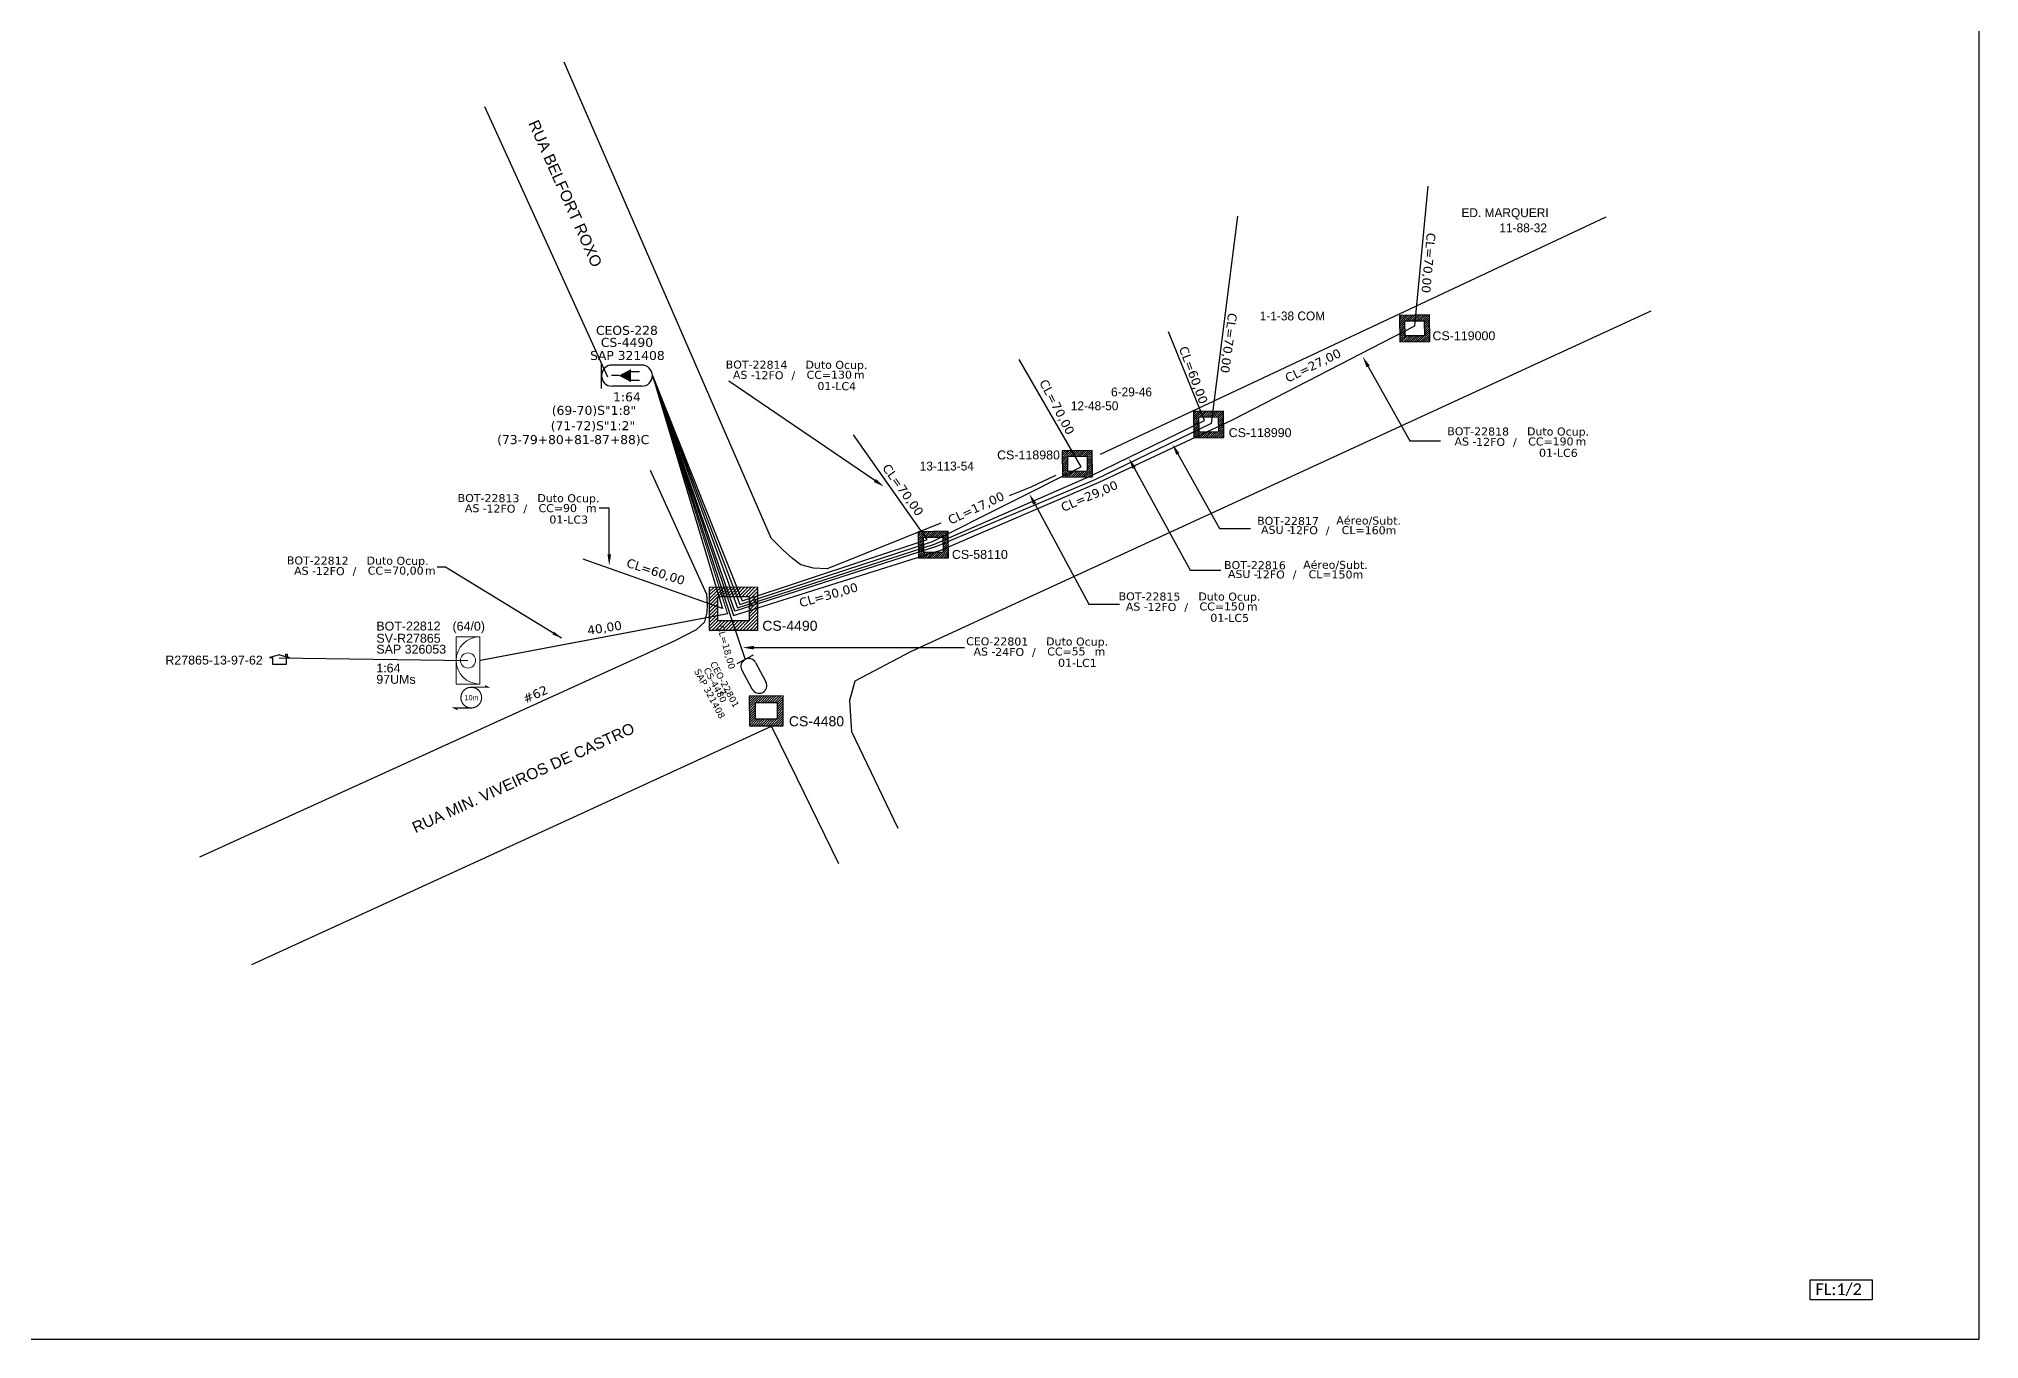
# Model space of a CAD drawing. Header units: metres. Extents: x -1286 to 434, y -500 to 94.
# Drawn here: x -941.9 to -445.1, y -499.8 to -166.9 of the extents above; entities that cross this region are included whole.
import ezdxf
from ezdxf import colors
from ezdxf.entities.mleader import LeaderData, LeaderLine
from ezdxf.enums import TextEntityAlignment as Align
from ezdxf.math import Vec2, Vec3

# ---------------------------------------------------------------- set-up
doc = ezdxf.new("R2010")
doc.units = ezdxf.units.M
for name, color, linetype in [('10.1-Caixas Subterrâneas', 5, 'Continuous'), ('20.4-CEOS', 1, 'Continuous'), ('20.5-CEO', 1, 'Continuous'), ('CAP_A_INSTALAR', 1, 'Continuous'), ('CELULAS_GPON', 7, 'Continuous'), ('Folga', 1, 'Continuous'), ('INDICAÇÃO', 7, 'Continuous'), ('label_cabos', 7, 'Continuous'), ('Legenda', 1, 'Continuous'), ('LOGRADOURO', 5, 'Continuous'), ('MUB', 252, 'Continuous'), ('surveys', 7, 'Continuous'), ('surveys legendas', 7, 'Continuous')]:
    doc.layers.add(name, color=color, linetype=linetype)
doc.layers.add("20.0-LEGENDA DOS CDO'S", color=1, linetype='Continuous', lineweight=0)
doc.layers.add('20.1-CDO_INTERIOR', color=1, linetype='Continuous', lineweight=0)
doc.layers.add('DROP DE CLIENTE', color=140, linetype='Continuous', plot=False)
doc.layers.add('EXTRA', color=50, linetype='Continuous', plot=False)
doc.styles.add('ARIAL', font='arial.ttf')
doc.styles.add('siredit', font='verdana.ttf')
doc.styles.add('WMF-Calibri0', font='calibri.ttf')
doc.linetypes.add('FENCELINE1', pattern='A,0.25,-0.1,[133,ltypeshp.shx,S=0.1,R=0,X=-0.1,Y=0],-0.1,1', length=1.45)
doc.dimstyles.new('ISO-25', dxfattribs={"dimtxt": 2.5, "dimasz": 2.5, "dimexe": 1.25, "dimexo": 0.625, "dimtad": 1, "dimtxsty": 'Standard', "dimcen": 2.5, "dimadec": 0, "dimazin": 0, "dimtfac": 1, "dimtmove": 0, "dimatfit": 3, "dimfxl": 0, "dimarcsym": 0})

# ---------------------------------------------------------------- blocks, each defined once
blk = doc.blocks.new('*X70')
at = {"color": 0, "linetype": 'Continuous'}
for p, q in [((-1.25, 0.34099), (-0.49099, 1.1)), ((-1.25, 0.517767), (-0.667767, 1.1)), ((-1.25, 0.694544), (-0.844544, 1.1)), ((-1.25, 0.87132), (-1.02132, 1.1)), ((-1.25, 1.048097), (-1.198097, 1.1)), ((-0.789214, 0.625), (-0.314214, 1.1)), ((-0.612437, 0.625), (-0.137437, 1.1)), ((-0.43566, 0.625), (0.03934, 1.1)), ((-0.258883, 0.625), (0.216117, 1.1)), ((-0.082107, 0.625), (0.392893, 1.1)), ((0.09467, 0.625), (0.56967, 1.1)), ((0.271447, 0.625), (0.746447, 1.1)), ((0.448223, 0.625), (0.923223, 1.1)), ((0.625, 0.625), (1.1, 1.1)), ((0.801777, 0.625), (1.25, 1.073223)), ((-1.25, 0.164214), (-0.8035, 0.610714)), ((-1.25, -0.012563), (-0.8035, 0.433937)), ((-1.25, -0.18934), (-0.8035, 0.25716)), ((-1.25, -0.366117), (-0.8035, 0.080383)), ((0.8035, 0.449947), (1.25, 0.896447)), ((0.8035, 0.27317), (1.25, 0.71967)), ((0.8035, 0.096393), (1.25, 0.542893)), ((0.8035, -0.080383), (1.25, 0.366117)), ((0.8035, -0.25716), (1.25, 0.18934)), ((0.8035, -0.433937), (1.25, 0.012563)), ((-1.25, -0.542893), (-0.8035, -0.096393)), ((-1.25, -0.71967), (-0.8035, -0.27317)), ((-1.25, -0.896447), (-0.8035, -0.449947)), ((-1.25, -1.073223), (-0.801777, -0.625)), ((-1.1, -1.1), (-0.625, -0.625)), ((-0.923223, -1.1), (-0.448223, -0.625)), ((-0.746447, -1.1), (-0.271447, -0.625)), ((-0.56967, -1.1), (-0.09467, -0.625)), ((-0.392893, -1.1), (0.082107, -0.625)), ((-0.216117, -1.1), (0.258883, -0.625)), ((-0.03934, -1.1), (0.43566, -0.625)), ((0.137437, -1.1), (0.612437, -0.625)), ((0.314214, -1.1), (0.789214, -0.625)), ((0.49099, -1.1), (1.25, -0.34099)), ((0.667767, -1.1), (1.25, -0.517767)), ((0.8035, -0.610714), (1.25, -0.164214)), ((0.844544, -1.1), (1.25, -0.694544)), ((1.02132, -1.1), (1.25, -0.87132)), ((1.198097, -1.1), (1.25, -1.048097))]:
    blk.add_line(p, q, dxfattribs=at)
blk = doc.blocks.new('MANHOLE_MQ')
at = {"color": 0, "linetype": 'Continuous'}
for p, q in [((0.00000623, 0.00000569), (-0.00000627, 0.00000569)), ((-0.00000627, 0.00000569), (-0.00000627, -0.00000531)), ((0.00000623, -0.00000531), (0.00000623, 0.00000569)), ((-0.00000404, 0.00000331), (0.00000399, 0.00000331)), ((-0.00000404, -0.00000294), (-0.00000404, 0.00000331)), ((0.00000399, 0.00000331), (0.00000399, -0.00000294)), ((0.00000399, -0.00000294), (-0.00000404, -0.00000294)), ((0.00000399, -0.00000294), (0.00000399, -0.00000294)), ((-0.00000627, -0.00000531), (0.00000623, -0.00000531))]:
    blk.add_line(p, q, dxfattribs=at)
at = {"color": 0, "linetype": 'Continuous', "xscale": 5e-06, "yscale": 5e-06, "zscale": 1e-05}
blk.add_blockref('*X70', (-0.00000002, 0.00000019), dxfattribs=at)
blk = doc.blocks.new('Inst CB DT OCUP CFOA-SM-AS-80-TS-24')
at = {"layer": 'label_cabos', "color": 0, "style": 'siredit'}
for tag, flags, p in [('ID_ATIVIDADE', 3, (1.31, 2.67)), ('FATOR', 1, (11.56, 2.55))]:
    blk.add_attdef(tag, text='', height=1, rotation=359.69, dxfattribs=dict(at, flags=flags)).set_placement(p, align=Align.MIDDLE_CENTER)
for tag, p in [('TIPO_CABO', (1.76, 0)), ('DESTINO_CABO', (3.13, 1.26)), ('CABO', (4.69, -0.05)), ('/', (7.71, -0.05)), ('LANCE', (10.91, 0)), ('TIPO_CABO', (13.11, 1.24)), ('UND', (15.96, 0)), ('FID', (13.15, -1.41))]:
    blk.add_attdef(tag, text='', height=1, rotation=359.69, dxfattribs=at).set_placement(p, align=Align.MIDDLE_CENTER)
blk.add_attdef('QTDE', (12.43, -0.47), '', height=1, rotation=359.69, dxfattribs=at)
blk = doc.blocks.new('LEGENDA DOS CABOS')
at = {"layer": 'EXTRA', "color": 0, "style": 'siredit'}
for tag, p in [('ID', (4.6, 0.97)), ('XX', (9.03, 0.97))]:
    blk.add_attdef(tag, text='', height=0.48, rotation=359.69, dxfattribs=at).set_placement(p, align=Align.MIDDLE_CENTER)
at = {"layer": 'Legenda', "color": 0, "style": 'siredit'}
for tag, p in [('TIPO_CABO', (1.31, 0)), ('CABO', (4.69, -0.05)), ('/', (6.81, -0.05)), ('METROS', (10.03, -0.05))]:
    blk.add_attdef(tag, text='', height=0.8, rotation=359.69, dxfattribs=at).set_placement(p, align=Align.MIDDLE_CENTER)
blk = doc.blocks.new('*U80')
at = {"layer": '20.4-CEOS', "color": 7, "style": 'siredit'}
blk.add_attdef('FIBRAS_SPLITTER', (0, 0), '', height=1.01, dxfattribs=at)
for tag, p, flags in [('ID_ATIVIDADE', (0, -1.48), 3), ('FATOR', (0, -2.79), 1), ('QTDE', (0, -4.11), 1), ('FID', (0, -5.42), 1)]:
    blk.add_attdef(tag, p, '', height=1.01, dxfattribs=dict(at, flags=flags))
blk = doc.blocks.new('A$C07E14978')
at = {"layer": 'Folga', "color": 0, "const_width": 0.146}
blk.add_lwpolyline([(2.23, 2.92, 1.000012), (2.23, 0.28, 0.999978)], format="xyb", close=True, dxfattribs=at)
at = {"layer": 'Folga', "color": 0, "const_width": 0.137}
for points in [[(2.23, 2.92), (4.42, 2.92), (3.98, 3.13)], [(2.23, 0.28), (0.03, 0.28), (0.47, 0.06)]]:
    blk.add_lwpolyline(points, dxfattribs=at)
at = {"layer": 'Folga', "color": 0}
blk.add_text('10m', height=0.659, dxfattribs=at).set_placement((1.38, 1.27))

msp = doc.modelspace()

# ---------------------------------------------------------------- linework, layer by layer
msp.add_lwpolyline([(-1286.07, -499.81), (-445.07, -499.81), (-445.07, 94.19), (-1286.07, 94.19)], close=True)
at = {"color": 7}
msp.add_lwpolyline([(-488.37, -484.64), (-472.44, -484.64), (-472.44, -489.7), (-488.37, -489.7)], close=True, dxfattribs=at)
at = {"layer": '20.1-CDO_INTERIOR', "color": 1, "lineweight": 18}
msp.add_lwpolyline([(-835.04, -332.11), (-835.04, -320.02), (-828.99, -320.01), (-828.99, -332.11)], close=True, dxfattribs=at)
msp.add_circle((-832.01, -326.06), 1.94, dxfattribs=at)
msp.add_arc((-828.99, -326.06), 6.05, 90.0276, 270.0276, dxfattribs=at)
at = {"layer": '20.4-CEOS', "color": 5}
for p, q in [((-795.11, -250.42), (-787.5, -250.42)), ((-787.5, -255.85), (-795.11, -255.85))]:
    msp.add_line(p, q, dxfattribs=at)
for points in [[(-797.83, -256.41), (-797.83, -249.86)], [(-793.41, -253.14), (-795.24, -253.14)], [(-790.41, -252.06), (-788.09, -252.06)], [(-790.41, -254.32), (-788.09, -254.32)]]:
    msp.add_lwpolyline(points, dxfattribs=at)
msp.add_lwpolyline([(-793.41, -253.14, 0, 3.35, 0), (-790.27, -253.14, 3.35, 3.35, 0)], format="xyseb", dxfattribs=at)
for centre, start, end in [((-795.11, -253.14), 90, 270), ((-787.5, -253.14), 270, 90)]:
    msp.add_arc(centre, 2.71, start, end, dxfattribs=at)
at = {"layer": '20.5-CEO', "color": 7}
for p, q in [((-758.37, -326.61), (-755.73, -331.54)), ((-759.25, -333.42), (-761.88, -328.49))]:
    msp.add_line(p, q, dxfattribs=at)
msp.add_lwpolyline([(-758.95, -324.66), (-763.18, -326.93)], dxfattribs=at)
for centre, start, end in [((-760.13, -327.55), 28.1503, 208.1503), ((-757.49, -332.48), 208.1503, 28.1503)]:
    msp.add_arc(centre, 1.99, start, end, dxfattribs=at)
at = {"layer": 'CAP_A_INSTALAR', "color": 7, "linetype": 'FENCELINE1', "ltscale": 6, "elevation": 0.28}
for points in [[(-784.79, -253.14), (-764.05, -314.53), (-710.9, -297.83), (-670.44, -280.42), (-636.22, -264.46), (-589.61, -240.37), (-586.18, -204.65)], [(-634.96, -212.33), (-641.68, -265.44), (-671.47, -279.86), (-712.02, -296.92), (-763.72, -313.48), (-784.79, -253.14)], [(-784.79, -253.14), (-762.98, -312.61), (-712.59, -296.26), (-672.56, -278.83), (-643.41, -264.6), (-652.62, -241.9)], [(-784.79, -253.14), (-766.84, -312.78), (-802.53, -300.13)], [(-784.79, -253.14), (-762.41, -311.7), (-713.08, -295.58), (-674.97, -276.53), (-690.9, -249)], [(-784.79, -253.14), (-761.8, -310.81), (-714.41, -295.12), (-733.33, -268.29)]]:
    msp.add_lwpolyline(points, dxfattribs=at)
at = {"layer": 'CAP_A_INSTALAR', "linetype": 'FENCELINE1', "ltscale": 8, "const_width": 0.285, "elevation": 0.28}
msp.add_lwpolyline([(-784.79, -253.14), (-765.55, -314.08), (-828.99, -326.06)], dxfattribs=at)
at = {"layer": 'CAP_A_INSTALAR', "color": 7, "linetype": 'FENCELINE1', "ltscale": 2, "elevation": 0.28}
msp.add_lwpolyline([(-784.79, -253.14), (-764.68, -314.96), (-761.04, -325.84)], dxfattribs=at)
at = {"layer": 'DROP DE CLIENTE'}
msp.add_lwpolyline([(-880.34, -325.36), (-832.01, -326.06)], dxfattribs=at)
at = {"layer": 'INDICAÇÃO', "color": 0, "linetype": 'ByBlock', "lineweight": -2}
msp.add_lwpolyline([(-727.83, -279.98), (-765.19, -254.6)], dxfattribs=at)
at = {"layer": 'INDICAÇÃO', "color": 0}
msp.add_solid([(-727.57, -279.59), (-725.48, -281.58), (-728.1, -280.37)], dxfattribs=at)
at = {"layer": 'MUB', "color": 4}
for points in [[(-710.9, -290.93), (-740.01, -302.64), (-743.58, -302.47), (-746.78, -301.57), (-748.9, -299.97), (-751.37, -297.76), (-754.36, -294.75), (-807.4, -172.86)], [(-814.98, -212.23), (-827.67, -184.33)], [(-796.18, -253.53), (-814.98, -212.23)], [(-540.64, -212.61), (-670.18, -273.32)], [(-529.16, -236.66), (-718.72, -323.81), (-732.92, -331.39), (-734.3, -336.34), (-733.79, -344.28), (-721.95, -368.96)], [(-900.69, -376.29), (-778.93, -320.92), (-773.51, -318.15), (-771.38, -316.21), (-770.8, -313.81), (-770.7, -311.72), (-770.84, -309.19), (-785.3, -277.42)], [(-806.1, -366.66), (-754.31, -342.92)], [(-737.02, -378.11), (-747.76, -356.25), (-754.31, -342.92)], [(-887.38, -403.91), (-806.1, -366.66)]]:
    msp.add_lwpolyline(points, dxfattribs=at)
at = {"layer": 'MUB'}
for points in [[(-687.9, -281.68), (-693.45, -283.91)], [(-681.6, -278.68), (-687.9, -281.68)]]:
    msp.add_lwpolyline(points, dxfattribs=at)
at = {"layer": 'surveys'}
for p, q in [((-880.3, -324.58), (-882.81, -325.31)), ((-882.81, -325.31), (-882.03, -325.31)), ((-882.02, -327.11), (-882.02, -325.32)), ((-878.58, -327.11), (-882.02, -327.11)), ((-880.3, -324.58), (-877.79, -325.31)), ((-878.61, -324.47), (-878.35, -324.47)), ((-878.61, -325.06), (-878.61, -324.47)), ((-877.79, -325.31), (-878.58, -325.31)), ((-878.58, -325.31), (-878.58, -327.11)), ((-878.35, -324.47), (-878.35, -325.13))]:
    msp.add_line(p, q, dxfattribs=at)

# ---------------------------------------------------------------- block references
at = {"layer": '10.1-Caixas Subterrâneas', "color": 30}
for p, xscale, yscale, zscale, rotation in [((-589.63, -240.93), 615163.0301623186, 615163.0301623186, 615163.0301623186, 180.755982465794), ((-642.37, -265.54), 615163.0301623186, 615163.0301623186, 615163.0301623186, 180.755982465794), ((-675.97, -275.59), 615163.0301623186, 615163.0301623186, 615163.0301623186, 180.755982465794), ((-712.86, -296.31), 615163.0301623186, 615163.0301623186, 615163.0301623186, 180.755982465794), ((-764.03, -312.63, -0.13), 996564.1088629563, 996564.1088629563, 996564.1088629563, 180.0191175169924), ((-755.66, -338.83), 692058.4089326087, 692058.4089326087, 692058.4089326087, 180.0191175169924)]:
    msp.add_blockref('MANHOLE_MQ', p, dxfattribs=dict(at, xscale=xscale, yscale=yscale, zscale=zscale, rotation=rotation))
at = {"layer": '20.4-CEOS', "color": 5, "lineweight": 0}
ref = msp.add_blockref('*U80', (-810.83, -267.11), dxfattribs=dict(at, xscale=2.2770615225888, yscale=2.2770615225888, zscale=2.2770615225888))
ref.add_attrib('FIBRAS_SPLITTER', '(71-72)S"1:2"', (-810.83, -267.11), dxfattribs={"color": 5, "height": 2.2991, "style": 'siredit'})
at = {"layer": 'Folga', "xscale": 2.006958307478562, "yscale": 2.006958307478562, "zscale": 2.006958307478562}
msp.add_blockref('A$C07E14978', (-835.65, -338.78), dxfattribs=at)
at = {"layer": 'label_cabos', "color": 0, "lineweight": 0}
ref = msp.add_blockref('Inst CB DT OCUP CFOA-SM-AS-80-TS-24', (-764.53, -252.93), dxfattribs=dict(at, xscale=2.049355370329919, yscale=2.049355370329919, zscale=2.049355370329919))
ref.add_attrib('DESTINO_CABO', 'BOT-22814', dxfattribs={"color": 0, "height": 2.049, "rotation": 359.69, "style": 'siredit'}).set_placement((-758.11, -250.34), align=Align.MIDDLE_CENTER)
ref.add_attrib('CABO', '12FO', dxfattribs={"color": 0, "height": 2.049, "rotation": 359.69, "style": 'siredit'}).set_placement((-754.93, -253.04), align=Align.MIDDLE_CENTER)
ref.add_attrib('TIPO_CABO', 'Duto Ocup.', dxfattribs={"color": 0, "height": 2.049, "rotation": 359.69, "style": 'siredit'}).set_placement((-737.67, -250.38), align=Align.MIDDLE_CENTER)
ref.add_attrib('/', '/', dxfattribs={"color": 0, "height": 2.05, "rotation": 359.69, "style": 'siredit'}).set_placement((-748.72, -253.04), align=Align.MIDDLE_CENTER)
ref.add_attrib('TIPO_CABO', 'AS - ', dxfattribs={"color": 0, "height": 2.049, "rotation": 359.69, "style": 'siredit'}).set_placement((-760.92, -252.94), align=Align.MIDDLE_CENTER)
ref.add_attrib('FID', '01-LC4', dxfattribs={"color": 0, "height": 2.049, "rotation": 359.69, "style": 'siredit'}).set_placement((-737.59, -255.83), align=Align.MIDDLE_CENTER)
ref.add_attrib('LANCE', 'CC=', dxfattribs={"color": 0, "height": 2.049, "rotation": 359.69, "style": 'siredit'}).set_placement((-742.17, -252.93), align=Align.MIDDLE_CENTER)
ref.add_attrib('QTDE', '130', (-739.06, -253.9), dxfattribs={"color": 0, "height": 2.049, "rotation": 359.69, "style": 'siredit'})
ref.add_attrib('UND', 'm', dxfattribs={"color": 0, "height": 2.05, "rotation": 359.69, "style": 'siredit'}).set_placement((-731.81, -252.93), align=Align.MIDDLE_CENTER)
ref = msp.add_blockref('Inst CB DT OCUP CFOA-SM-AS-80-TS-24', (-579.77, -270), dxfattribs=dict(at, xscale=2.049355370329919, yscale=2.049355370329919, zscale=2.049355370329919))
ref.add_attrib('DESTINO_CABO', 'BOT-22818', dxfattribs={"color": 0, "height": 2.049, "rotation": 359.69, "style": 'siredit'}).set_placement((-573.35, -267.42), align=Align.MIDDLE_CENTER)
ref.add_attrib('CABO', '12FO', dxfattribs={"color": 0, "height": 2.049, "rotation": 359.69, "style": 'siredit'}).set_placement((-570.17, -270.11), align=Align.MIDDLE_CENTER)
ref.add_attrib('TIPO_CABO', 'Duto Ocup.', dxfattribs={"color": 0, "height": 2.049, "rotation": 359.69, "style": 'siredit'}).set_placement((-552.9, -267.45), align=Align.MIDDLE_CENTER)
ref.add_attrib('/', '/', dxfattribs={"color": 0, "height": 2.05, "rotation": 359.69, "style": 'siredit'}).set_placement((-563.96, -270.11), align=Align.MIDDLE_CENTER)
ref.add_attrib('TIPO_CABO', 'AS - ', dxfattribs={"color": 0, "height": 2.049, "rotation": 359.69, "style": 'siredit'}).set_placement((-576.16, -270.01), align=Align.MIDDLE_CENTER)
ref.add_attrib('FID', '01-LC6', dxfattribs={"color": 0, "height": 2.049, "rotation": 359.69, "style": 'siredit'}).set_placement((-552.82, -272.9), align=Align.MIDDLE_CENTER)
ref.add_attrib('LANCE', 'CC=', dxfattribs={"color": 0, "height": 2.049, "rotation": 359.69, "style": 'siredit'}).set_placement((-557.41, -270), align=Align.MIDDLE_CENTER)
ref.add_attrib('QTDE', '190', (-554.3, -270.98), dxfattribs={"color": 0, "height": 2.049, "rotation": 359.69, "style": 'siredit'})
ref.add_attrib('UND', 'm', dxfattribs={"color": 0, "height": 2.05, "rotation": 359.69, "style": 'siredit'}).set_placement((-547.05, -270), align=Align.MIDDLE_CENTER)
ref = msp.add_blockref('Inst CB DT OCUP CFOA-SM-AS-80-TS-24', (-833.16, -287.08), dxfattribs=dict(at, xscale=2.049355370329919, yscale=2.049355370329919, zscale=2.049355370329919))
ref.add_attrib('DESTINO_CABO', 'BOT-22813', dxfattribs={"color": 0, "height": 2.049, "rotation": 359.69, "style": 'siredit'}).set_placement((-826.75, -284.5), align=Align.MIDDLE_CENTER)
ref.add_attrib('CABO', '12FO', dxfattribs={"color": 0, "height": 2.049, "rotation": 359.69, "style": 'siredit'}).set_placement((-823.56, -287.19), align=Align.MIDDLE_CENTER)
ref.add_attrib('TIPO_CABO', 'Duto Ocup.', dxfattribs={"color": 0, "height": 2.049, "rotation": 359.69, "style": 'siredit'}).set_placement((-806.3, -284.53), align=Align.MIDDLE_CENTER)
ref.add_attrib('/', '/', dxfattribs={"color": 0, "height": 2.05, "rotation": 359.69, "style": 'siredit'}).set_placement((-817.35, -287.19), align=Align.MIDDLE_CENTER)
ref.add_attrib('TIPO_CABO', 'AS - ', dxfattribs={"color": 0, "height": 2.049, "rotation": 359.69, "style": 'siredit'}).set_placement((-829.55, -287.09), align=Align.MIDDLE_CENTER)
ref.add_attrib('FID', '01-LC3', dxfattribs={"color": 0, "height": 2.049, "rotation": 359.69, "style": 'siredit'}).set_placement((-806.22, -289.98), align=Align.MIDDLE_CENTER)
ref.add_attrib('LANCE', 'CC=', dxfattribs={"color": 0, "height": 2.049, "rotation": 359.69, "style": 'siredit'}).set_placement((-810.81, -287.08), align=Align.MIDDLE_CENTER)
ref.add_attrib('QTDE', '90', (-807.69, -288.06), dxfattribs={"color": 0, "height": 2.049, "rotation": 359.69, "style": 'siredit'})
ref.add_attrib('UND', 'm', dxfattribs={"color": 0, "height": 2.05, "rotation": 359.69, "style": 'siredit'}).set_placement((-800.45, -287.08), align=Align.MIDDLE_CENTER)
ref = msp.add_blockref('LEGENDA DOS CABOS', (-630.72, -293.68), dxfattribs=dict(at, xscale=2.04935537032992, yscale=2.04935537032992, zscale=2.04935537032992))
ref.add_attrib('ID', 'BOT-22817', dxfattribs={"color": 0, "height": 2.049, "rotation": 359.69, "style": 'siredit'}).set_placement((-622.04, -290.34), align=Align.MIDDLE_CENTER)
ref.add_attrib('CABO', '12FO', dxfattribs={"color": 0, "height": 2.049, "rotation": 359.69, "style": 'siredit'}).set_placement((-618.09, -292.71), align=Align.MIDDLE_CENTER)
ref.add_attrib('METROS', 'CL=160m', dxfattribs={"color": 0, "height": 2.049, "rotation": 359.69, "style": 'siredit'}).set_placement((-601.3, -292.71), align=Align.MIDDLE_CENTER)
ref.add_attrib('XX', 'Aéreo/Subt.', dxfattribs={"color": 0, "height": 2.0494, "rotation": 359.69, "style": 'siredit'}).set_placement((-601.4, -290.25), align=Align.MIDDLE_CENTER)
ref.add_attrib('/', '/', dxfattribs={"color": 0, "height": 2.05, "rotation": 359.69, "style": 'siredit'}).set_placement((-611.89, -292.71), align=Align.MIDDLE_CENTER)
ref.add_attrib('TIPO_CABO', 'ASU -', dxfattribs={"color": 0, "height": 2.049, "rotation": 359.69, "style": 'siredit'}).set_placement((-625.11, -292.61), align=Align.MIDDLE_CENTER)
ref = msp.add_blockref('LEGENDA DOS CABOS', (-639.21, -305), dxfattribs=dict(at, xscale=2.04935537032992, yscale=2.04935537032992, zscale=2.04935537032992))
ref.add_attrib('ID', 'BOT-22816', dxfattribs={"color": 0, "height": 2.049, "rotation": 359.69, "style": 'siredit'}).set_placement((-630.52, -301.66), align=Align.MIDDLE_CENTER)
ref.add_attrib('CABO', '12FO', dxfattribs={"color": 0, "height": 2.049, "rotation": 359.69, "style": 'siredit'}).set_placement((-626.58, -304.03), align=Align.MIDDLE_CENTER)
ref.add_attrib('METROS', 'CL=150m', dxfattribs={"color": 0, "height": 2.049, "rotation": 359.69, "style": 'siredit'}).set_placement((-609.78, -304.03), align=Align.MIDDLE_CENTER)
ref.add_attrib('XX', 'Aéreo/Subt.', dxfattribs={"color": 0, "height": 2.0494, "rotation": 359.69, "style": 'siredit'}).set_placement((-609.89, -301.57), align=Align.MIDDLE_CENTER)
ref.add_attrib('/', '/', dxfattribs={"color": 0, "height": 2.05, "rotation": 359.69, "style": 'siredit'}).set_placement((-620.37, -304.03), align=Align.MIDDLE_CENTER)
ref.add_attrib('TIPO_CABO', 'ASU -', dxfattribs={"color": 0, "height": 2.049, "rotation": 359.69, "style": 'siredit'}).set_placement((-633.59, -303.93), align=Align.MIDDLE_CENTER)
ref = msp.add_blockref('Inst CB DT OCUP CFOA-SM-AS-80-TS-24', (-663.92, -312.26), dxfattribs=dict(at, xscale=2.049355370329919, yscale=2.049355370329919, zscale=2.049355370329919))
ref.add_attrib('DESTINO_CABO', 'BOT-22815', dxfattribs={"color": 0, "height": 2.049, "rotation": 359.69, "style": 'siredit'}).set_placement((-657.51, -309.67), align=Align.MIDDLE_CENTER)
ref.add_attrib('CABO', '12FO', dxfattribs={"color": 0, "height": 2.049, "rotation": 359.69, "style": 'siredit'}).set_placement((-654.32, -312.36), align=Align.MIDDLE_CENTER)
ref.add_attrib('TIPO_CABO', 'Duto Ocup.', dxfattribs={"color": 0, "height": 2.049, "rotation": 359.69, "style": 'siredit'}).set_placement((-637.06, -309.71), align=Align.MIDDLE_CENTER)
ref.add_attrib('/', '/', dxfattribs={"color": 0, "height": 2.05, "rotation": 359.69, "style": 'siredit'}).set_placement((-648.12, -312.36), align=Align.MIDDLE_CENTER)
ref.add_attrib('TIPO_CABO', 'AS - ', dxfattribs={"color": 0, "height": 2.049, "rotation": 359.69, "style": 'siredit'}).set_placement((-660.31, -312.27), align=Align.MIDDLE_CENTER)
ref.add_attrib('FID', '01-LC5', dxfattribs={"color": 0, "height": 2.049, "rotation": 359.69, "style": 'siredit'}).set_placement((-636.98, -315.15), align=Align.MIDDLE_CENTER)
ref.add_attrib('LANCE', 'CC=', dxfattribs={"color": 0, "height": 2.049, "rotation": 359.69, "style": 'siredit'}).set_placement((-641.57, -312.25), align=Align.MIDDLE_CENTER)
ref.add_attrib('QTDE', '150', (-638.45, -313.23), dxfattribs={"color": 0, "height": 2.049, "rotation": 359.69, "style": 'siredit'})
ref.add_attrib('UND', 'm', dxfattribs={"color": 0, "height": 2.05, "rotation": 359.69, "style": 'siredit'}).set_placement((-631.21, -312.25), align=Align.MIDDLE_CENTER)
ref = msp.add_blockref('Inst CB DT OCUP CFOA-SM-AS-80-TS-24', (-702.92, -323.77), dxfattribs=dict(at, xscale=2.049355370329919, yscale=2.049355370329919, zscale=2.049355370329919))
ref.add_attrib('DESTINO_CABO', 'CEO-22801', dxfattribs={"color": 0, "height": 2.049, "rotation": 359.69, "style": 'siredit'}).set_placement((-696.5, -321.18), align=Align.MIDDLE_CENTER)
ref.add_attrib('CABO', '24FO', dxfattribs={"color": 0, "height": 2.049, "rotation": 359.69, "style": 'siredit'}).set_placement((-693.31, -323.88), align=Align.MIDDLE_CENTER)
ref.add_attrib('TIPO_CABO', 'Duto Ocup.', dxfattribs={"color": 0, "height": 2.049, "rotation": 359.69, "style": 'siredit'}).set_placement((-676.05, -321.22), align=Align.MIDDLE_CENTER)
ref.add_attrib('/', '/', dxfattribs={"color": 0, "height": 2.05, "rotation": 359.69, "style": 'siredit'}).set_placement((-687.11, -323.88), align=Align.MIDDLE_CENTER)
ref.add_attrib('TIPO_CABO', 'AS - ', dxfattribs={"color": 0, "height": 2.049, "rotation": 359.69, "style": 'siredit'}).set_placement((-699.31, -323.78), align=Align.MIDDLE_CENTER)
ref.add_attrib('FID', '01-LC1', dxfattribs={"color": 0, "height": 2.049, "rotation": 359.69, "style": 'siredit'}).set_placement((-675.97, -326.67), align=Align.MIDDLE_CENTER)
ref.add_attrib('LANCE', 'CC=', dxfattribs={"color": 0, "height": 2.049, "rotation": 359.69, "style": 'siredit'}).set_placement((-680.56, -323.77), align=Align.MIDDLE_CENTER)
ref.add_attrib('QTDE', '55', (-677.45, -324.74), dxfattribs={"color": 0, "height": 2.049, "rotation": 359.69, "style": 'siredit'})
ref.add_attrib('UND', 'm', dxfattribs={"color": 0, "height": 2.05, "rotation": 359.69, "style": 'siredit'}).set_placement((-670.2, -323.77), align=Align.MIDDLE_CENTER)

# ---------------------------------------------------------------- texts
at = {"style": 'WMF-Calibri0'}
msp.add_text('FL:1/2', height=3, dxfattribs=at).set_placement((-487.02, -488.52))
at = {"layer": '10.1-Caixas Subterrâneas', "color": 30, "style": 'ARIAL'}
for s, height, p in [('CS-119000', 2.277, (-585.05, -244.07)), ('CS-118990', 2.277, (-637.24, -268.88)), ('CS-118980', 2.277, (-696.53, -274.59)), ('CS-58110', 2.277, (-708.11, -300.05)), ('CS-4490', 2.562, (-756.65, -318.46)), ('CS-4480', 2.562, (-749.84, -342.9))]:
    msp.add_text(s, height=height, dxfattribs=at).set_placement(p)
at = {"layer": "20.0-LEGENDA DOS CDO'S", "color": 1, "style": 'ARIAL'}
for s, rotation, p in [('BOT-22812', 0.118, (-855.47, -318.4)), ('SAP 326053', 359.9724, (-855.47, -324.31)), ('SV-R27865', 359.9724, (-855.46, -321.51)), ('1:64', 359.9724, (-855.49, -329.13)), ('97UMs', 359.9724, (-855.49, -332.02))]:
    msp.add_text(s, height=2.277, rotation=rotation, dxfattribs=at).set_placement(p)
msp.add_text('(64/0)', height=2.277, rotation=359.9724, dxfattribs=at).set_placement((-831.82, -318.41), align=Align.CENTER)
at = {"layer": '20.4-CEOS', "color": 5, "style": 'siredit'}
for s, p in [('CEOS-228', (-791.31, -240.4)), ('CS-4490', (-791.31, -243.48)), ('SAP 321408', (-791.19, -246.83)), ('1:64', (-791.31, -257.43))]:
    msp.add_text(s, height=2.299, dxfattribs=at).set_placement(p, align=Align.TOP_CENTER)
msp.add_text('(69-70)S"1:8"', height=2.2991, dxfattribs=at).set_placement((-810.56, -263.18))
at = {"layer": '20.4-CEOS', "color": 1, "style": 'siredit'}
msp.add_text('(73-79+80+81-87+88)C', height=2.2991, dxfattribs=at).set_placement((-824.54, -270.67))
at = {"layer": '20.4-CEOS', "color": 7, "style": 'siredit'}
for s, height, p in [('CEO-22801', 1.681, (-765.53, -331.79)), ('7', 1.68, (-765.99, -333.84))]:
    msp.add_text(s, height=height, rotation=298.1503, dxfattribs=at).set_placement(p, align=Align.TOP_CENTER)
at = {"layer": '20.5-CEO', "color": 7, "style": 'siredit'}
for s, p in [('SAP 321408', (-769.37, -334.17)), ('CS-4480', (-767.96, -331.94))]:
    msp.add_text(s, height=1.688, rotation=298.1503, dxfattribs=at).set_placement(p, align=Align.TOP_CENTER)
at = {"layer": 'CELULAS_GPON', "style": 'siredit'}
for s, height, rotation, p in [('CL=70,00', 2.277, 264.7759, (-586.49, -216.48)), ('CL=70,00', 2.277, 262.4246, (-637.33, -236.98)), ('CL=60,00', 2.277, 290.4519, (-650.01, -246.14)), ('CL=27,00', 2.277, 26.1209, (-622.1, -254.97)), ('CL=70,00', 2.277, 297.8618, (-685.81, -254.86)), ('CL=70,00', 2.277, 305.6254, (-726.05, -276.77)), ('CL=17,00', 2.277, 24.9928, (-708.45, -291.31)), ('CL=29,00', 2.277, 23.1596, (-679.58, -288.05)), ('CL=60,00', 2.277, 342.0772, (-791.64, -302.02)), ('CL=30,00', 2.277, 15.8505, (-746.84, -312.49)), ('40,00', 2.277, 9.0215, (-801.28, -319.52)), ('CL=18,00', 1.708, 285.5941, (-768.26, -317.27))]:
    msp.add_text(s, height=height, rotation=rotation, dxfattribs=at).set_placement(p)
msp.add_text('#62', height=2.277, rotation=24.4544, dxfattribs=at).set_placement((-814.76, -334.71), align=Align.MIDDLE_CENTER)
at = {"layer": 'label_cabos', "color": 0, "style": 'siredit'}
for s, height, p in [('BOT-22812', 2.049, (-870.48, -300.49)), ('AS - ', 2.049, (-873.28, -303.09)), ('12FO', 2.049, (-867.29, -303.18)), ('/', 2.05, (-861.09, -303.18)), ('Duto Ocup.', 2.049, (-850.03, -300.53)), ('CC=', 2.049, (-854.54, -303.07)), ('m', 2.05, (-841.67, -303.07))]:
    msp.add_text(s, height=height, rotation=359.69, dxfattribs=at).set_placement(p, align=Align.MIDDLE_CENTER)
msp.add_text('70,00', height=2.049, rotation=359.69, dxfattribs=at).set_placement((-851.42, -304.05))
at = {"layer": 'LOGRADOURO', "style": 'ARIAL'}
msp.add_text('RUA BELFORT ROXO', height=2.8463, rotation=293.899, dxfattribs=at).set_placement((-816.62, -188.51))
msp.add_text('RUA MIN. VIVEIROS DE CASTRO', height=2.8463, rotation=24.6253, dxfattribs=at).set_placement((-817.86, -356.08), align=Align.MIDDLE_CENTER)
at = {"layer": 'surveys legendas'}
for s, height, p in [('ED. MARQUERI ', 2.2771, (-577.64, -212.57)), ('11-88-32', 2.277, (-567.92, -216.45)), ('1-1-38 COM', 2.277, (-629.29, -239.01)), ('6-29-46', 2.277, (-667.36, -258.46)), ('12-48-50', 2.277, (-677.66, -262)), ('13-113-54', 2.277, (-716.35, -277.43))]:
    msp.add_text(s, height=height, dxfattribs=at).set_placement(p)
at = {"layer": 'surveys legendas', "color": 7, "style": 'ARIAL'}
msp.add_text('R27865-13-97-62', height=2.2771, dxfattribs=at).set_placement((-909.49, -327.1))

# ---------------------------------------------------------------- leaders
at = {"color": 7}
msp.add_leader([(-808.03, -320.35), (-837.78, -302.21), (-839.94, -302.21)], dimstyle='ISO-25', override={"dimgap": 0.625, "dimtad": 0}, dxfattribs=at)
at = {"layer": 'INDICAÇÃO', "color": 0}
ml = msp.add_multileader_mtext('Standard', dxfattribs=at)
ml.set_content('')
ml.set_leader_properties()
ml.build(insert=Vec2(0, 0))
ml.multileader.update_dxf_attribs({"arrow_head_size": 2.85})
ctx = ml.context
ctx.base_point, ctx.char_height, ctx.arrow_head_size, ctx.landing_gap_size, ctx.plane_origin = Vec3(-582.96, -269.84), 11.39, 2.85, 5.69, Vec3(-605.99, -241.67)
notes = []
notes.append((ctx, [(0, (1, 1, 0), (-590.82, -269.84), (1, 0), 7.86, [(0, [(-602.91, -248.32)], 0, [])])]))
ctx.mtext.insert, ctx.mtext.flow_direction = Vec3(-577.26, -264.15), 5
ml = msp.add_multileader_mtext('Standard', dxfattribs=at)
ml.set_content('')
ml.set_leader_properties()
ml.build(insert=Vec2(0, 0))
ml.multileader.update_dxf_attribs({"arrow_head_size": 2.85})
ctx = ml.context
ctx.base_point, ctx.char_height, ctx.arrow_head_size, ctx.landing_gap_size, ctx.plane_origin = Vec3(-631.69, -292.24), 11.39, 2.85, 5.69, Vec3(-654.72, -264.07)
notes.append((ctx, [(0, (1, 1, 0), (-639.55, -292.24), (1, 0), 7.86, [(0, [(-651.64, -270.71)], 0, [])])]))
ctx.mtext.insert, ctx.mtext.flow_direction = Vec3(-626, -286.55), 5
ml = msp.add_multileader_mtext('Standard', dxfattribs=at)
ml.set_content('')
ml.set_leader_properties()
ml.build(insert=Vec2(0, 0))
ml.multileader.update_dxf_attribs({"arrow_head_size": 2.85})
ctx = ml.context
ctx.base_point, ctx.char_height, ctx.arrow_head_size, ctx.landing_gap_size, ctx.plane_origin = Vec3(-639.22, -302.97), 11.39, 2.85, 5.69, Vec3(-662.25, -274.8)
notes.append((ctx, [(0, (1, 1, 0), (-647.08, -302.97), (1, 0), 7.86, [(0, [(-662.8, -274.29)], 0, [])])]))
ctx.mtext.insert, ctx.mtext.flow_direction = Vec3(-633.52, -297.27), 5
ml = msp.add_multileader_mtext('Standard', dxfattribs=at)
ml.set_content('')
ml.set_leader_properties()
ml.build(insert=Vec2(0, 0))
ml.multileader.update_dxf_attribs({"arrow_head_size": 2.85})
ctx = ml.context
ctx.base_point, ctx.char_height, ctx.arrow_head_size, ctx.landing_gap_size, ctx.plane_origin = Vec3(-809.78, -287.1), 11.39, 2.85, 5.69, Vec3(-795.84, -300.65)
ctx.text_align_type = 2
notes.append((ctx, [(0, (1, 1, 0), (-795.84, -287.1), (-1, 0), 2.55, [(0, [(-795.84, -301.74)], 0, [])])]))
ctx.mtext.insert, ctx.mtext.alignment, ctx.mtext.flow_direction = Vec3(-804.08, -281.41), 3, 5
ml = msp.add_multileader_mtext('Standard', dxfattribs=at)
ml.set_content('')
ml.set_leader_properties()
ml.build(insert=Vec2(0, 0))
ml.multileader.update_dxf_attribs({"arrow_head_size": 2.85})
ctx = ml.context
ctx.base_point, ctx.char_height, ctx.arrow_head_size, ctx.landing_gap_size, ctx.plane_origin = Vec3(-665.21, -311.62), 11.39, 2.85, 5.69, Vec3(-688.24, -283.45)
notes.append((ctx, [(0, (1, 1, 0), (-673.07, -311.62), (1, 0), 7.86, [(0, [(-688.26, -283.46)], 0, [])])]))
ctx.mtext.insert, ctx.mtext.flow_direction = Vec3(-659.52, -305.92), 5
ml = msp.add_multileader_mtext('Standard', dxfattribs=at)
ml.set_content('')
ml.set_leader_properties()
ml.build(insert=Vec2(0, 0))
ml.multileader.update_dxf_attribs({"arrow_head_size": 2.85})
ctx = ml.context
ctx.base_point, ctx.char_height, ctx.arrow_head_size, ctx.landing_gap_size, ctx.plane_origin, ctx.plane_x_axis, ctx.plane_y_axis = Vec3(-693.48, -322.77), 11.39, 2.85, 5.69, Vec3(-744.8, -322.77), Vec3(-1, 0), Vec3(0, -1)
ctx.text_align_type = 2
notes.append((ctx, [(0, (1, 1, 0), (-715.51, -322.77), (1, 0), 10.65, [(0, [(-761.67, -322.77)], 0, [])])]))
ctx.mtext.insert, ctx.mtext.text_direction, ctx.mtext.rotation, ctx.mtext.alignment, ctx.mtext.flow_direction = Vec3(-699.17, -328.47), Vec3(-1, 0), 3.141593, 3, 5
for ctx, leaders in notes:
    for number, flags, end, landing, length, lines in leaders:
        leader = LeaderData()
        leader.index, (leader.has_last_leader_line, leader.has_dogleg_vector, leader.attachment_direction) = number, flags
        leader.last_leader_point, leader.dogleg_vector, leader.dogleg_length = Vec3(end), Vec3(landing), length
        for number, points, colour, breaks in lines:
            line = LeaderLine()
            line.index, line.vertices, line.color, line.breaks = number, Vec3.list(points), colors.encode_raw_color(colour), breaks
            leader.lines.append(line)
        ctx.leaders.append(leader)

doc.saveas('drawing.dxf')
